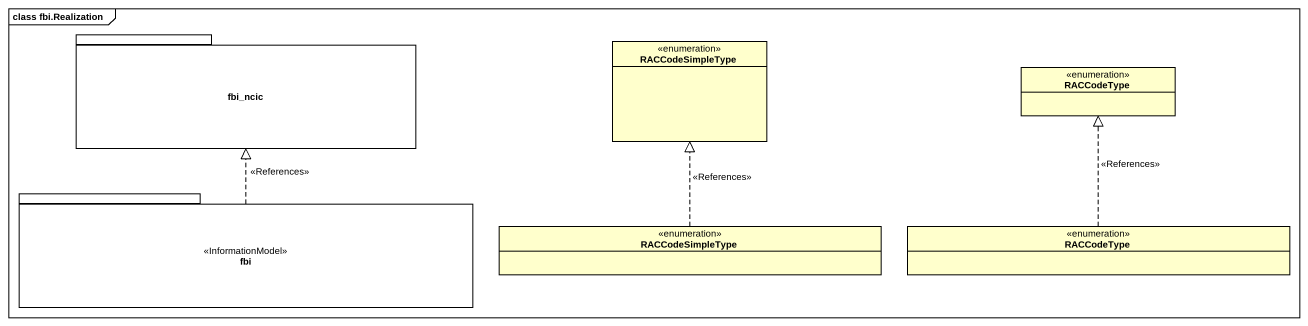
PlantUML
@startuml
mainframe class fbi.Realization
hide circle
hide empty members
package fbi_ncic {
}
enum RACCodeSimpleType
enum RACCodeType
package fbi <<InformationModel>> {
}
enum "RACCodeSimpleType" as RACCodeSimpleType_2
enum "RACCodeType" as RACCodeType_2
fbi .up.|> fbi_ncic : <<References>>
RACCodeSimpleType_2 .up.|> RACCodeSimpleType : <<References>>
RACCodeType_2 .up.|> RACCodeType : <<References>>
@enduml
